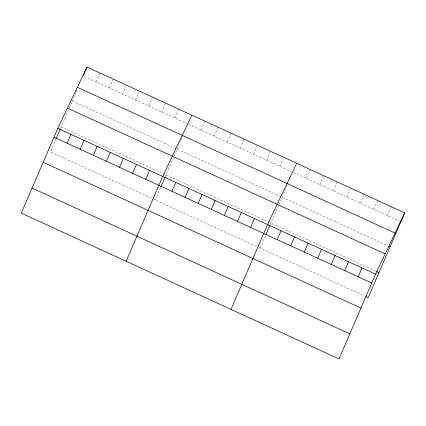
<?xml version="1.0" encoding="UTF-8"?>
<svg xmlns="http://www.w3.org/2000/svg" width="426" height="426" viewBox="0 0 426 426"><rect width="100%" height="100%" fill="white"/><g stroke="black" fill="none" stroke-linecap="round" stroke-linejoin="round"><path stroke-width="0.32" stroke-dasharray="2.13 1.6" d="M56.094 138.743L50.438 151.864L152.311 198.617M60.46 128.599L68.639 109.599M69.385 107.879L75.945 92.644M76.201 92.048L77.484 89.066M96.244 81.957L100.073 73.064M109.349 87.974L113.183 79.076M122.459 93.986L126.288 85.094M135.564 100.004L139.393 91.111M148.669 106.015L152.497 97.123M161.773 112.033L165.607 103.14M174.884 118.05L178.712 109.152M155.293 199.986L160.687 187.461M165.309 176.721L173.494 157.721M174.234 156.001L180.794 140.766M181.05 140.17L183.366 134.802M201.093 130.079L204.927 121.186M214.203 136.091L218.032 127.198M227.308 142.108L231.137 133.216M240.413 148.126L244.247 139.227M253.523 154.137L257.352 145.245M266.628 160.155L270.457 151.262M279.733 166.167L283.567 157.274M260.142 248.108L265.536 235.578M270.164 224.843L287.188 185.31M306.342 178.382L310.176 169.489M319.846 184.58L323.68 175.682M333.35 190.773L337.184 181.881M346.855 196.972L350.683 188.079M360.359 203.17L364.187 194.277M373.863 209.368L377.692 200.476M387.367 215.567L391.196 206.674M84.327 76.488L186.796 123.513M188.585 124.333L291.054 171.364M293.429 172.455L399.695 221.222M72.345 100.994L388.32 246.01M61.227 126.81L267.954 221.685M268.55 221.957L376.025 271.282M152.907 198.894L256.569 246.468M258.949 247.559L364.651 296.07"/><path stroke-width="0.64" d="M57.829 128.311L21.3 213.133L339.032 358.953L375.562 274.136L404.7 212.867L86.968 67.047L57.829 128.311L375.562 274.136M56.094 138.743L60.204 129.195M83.139 75.94L86.968 67.047M67.106 143.221L70.934 134.328M80.21 149.238L84.039 140.346M93.315 155.25L97.149 146.358M106.425 161.268L110.254 152.375M119.53 167.285L123.359 158.387M132.635 173.297L136.469 164.404M145.745 179.314L149.574 170.421M126.149 261.25L162.679 176.433L191.817 115.169M160.943 186.865L165.054 177.317M171.955 191.343L175.789 182.45M185.065 197.36L188.894 188.462M198.17 203.372L201.999 194.48M211.275 209.39L215.103 200.497M224.38 215.402L228.214 206.509M237.49 221.419L241.318 212.526M250.595 227.436L254.423 218.538M231.004 309.372L267.533 224.555L296.672 163.291M265.792 234.982L269.903 225.439M277.204 239.646L281.038 230.754M290.708 245.845L294.542 236.952M304.212 252.043L308.041 243.145M317.716 258.241L321.545 249.343M331.22 264.434L335.049 255.541M344.725 270.632L348.553 261.74M358.229 276.831L362.057 267.938M404.7 212.867L368.17 297.689L365.822 296.608M77.351 87.266L395.083 233.086M388.906 246.281L390.078 246.819M67.446 108.097L385.179 253.917M376.616 271.554L378.964 272.629M53.995 137.209L371.733 283.029M43.207 162.263L360.939 308.083M32.088 188.074L349.821 333.899"/></g></svg>
